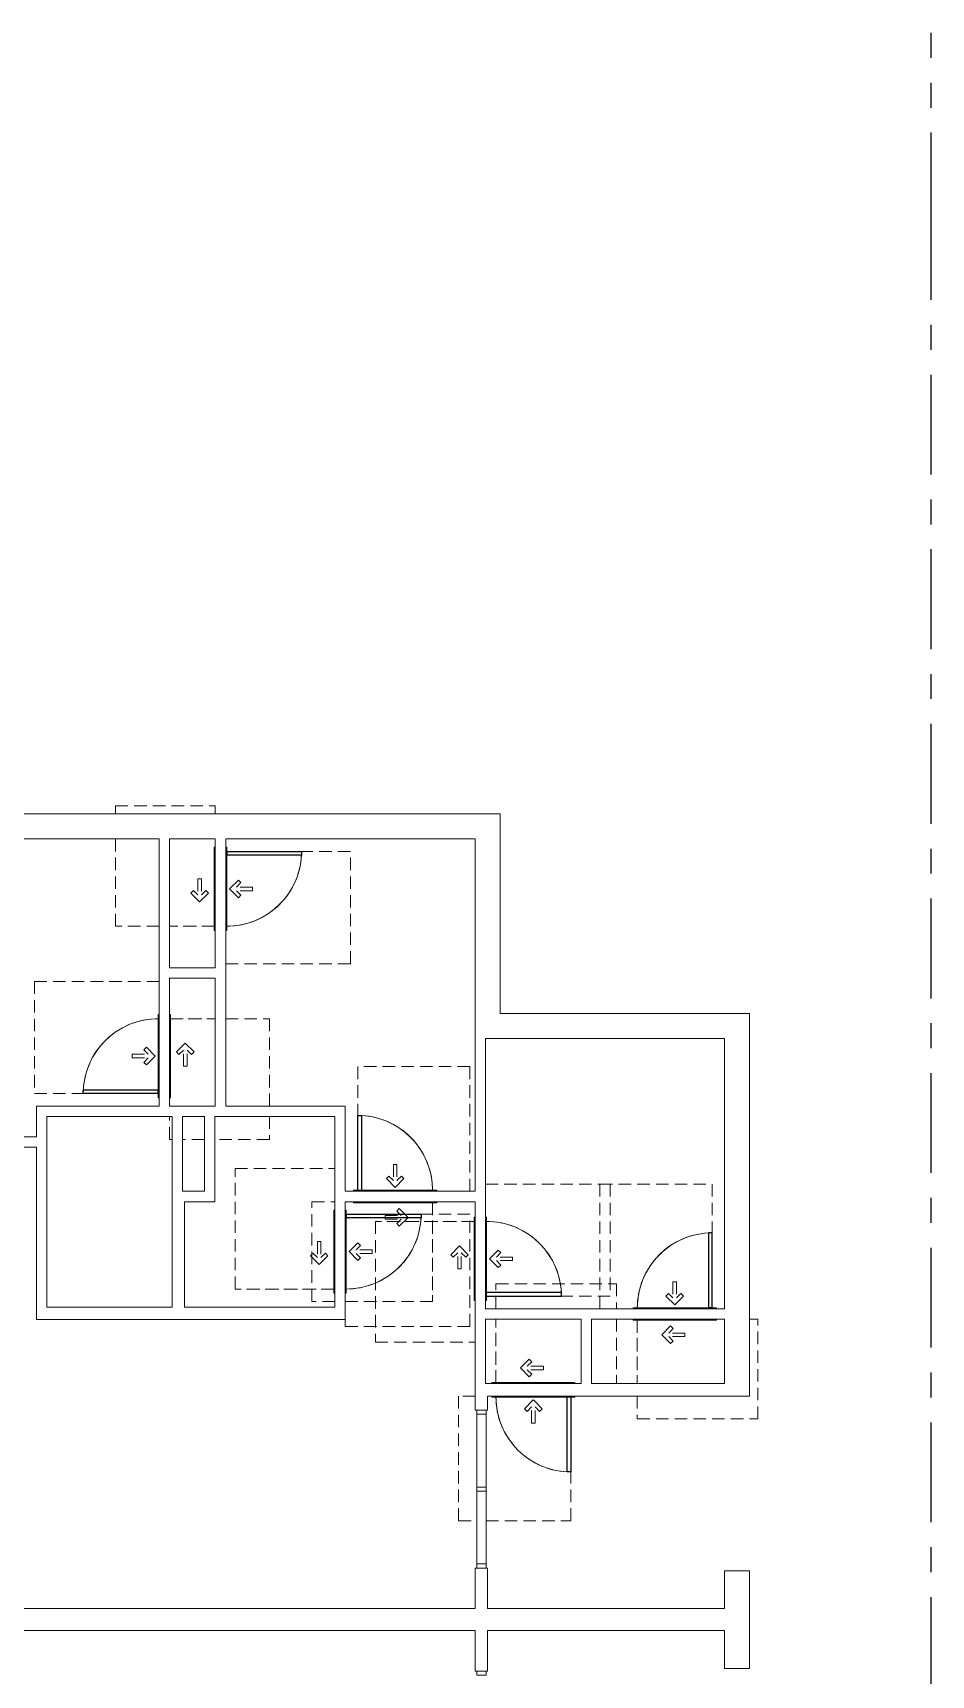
# Model space of a CAD drawing. Header units: inches. Extents: x -93 to 1419, y -1352 to 84.
# Drawn here: x 742 to 1174, y -706 to 84 of the extents above; entities that cross this region are included whole.
import ezdxf

# ---------------------------------------------------------------- set-up
doc = ezdxf.new("R2010")
doc.units = ezdxf.units.IN
doc.header["$MEASUREMENT"] = 0
doc.linetypes.add('ADA Clearance', pattern=[9, 6, -3])
doc.linetypes.add('Grid Line', pattern=[84, 48, -12, 12, -12])
for name, color, linetype, lineweight in [('A-DOOR', 31, 'Continuous', 15), ('A-DOOR-FRAM', 31, 'Continuous', 9), ('A-GLAZ-CWMG', 51, 'Continuous', 9), ('A-WALL', 113, 'Continuous', 15), ('I-WALL', 2, 'Continuous', 15), ('S-GRID', 1, 'Continuous', 9)]:
    doc.layers.add(name, color=color, linetype=linetype, lineweight=lineweight)

# ---------------------------------------------------------------- blocks, each defined once
blk = doc.blocks.new('Door-Single_CE_ - HM Door-2_ HM Frame-5153375-ROOF')
at = {"layer": 'A-DOOR', "linetype": 'ADA Clearance', "lineweight": 9}
for p, q in [((-36, 62.5), (18, 62.5)), ((-36, 2.5), (-36, 62.5)), ((18, 62.5), (18, 3)), ((-3.02, 9.85), (-4.26, 8.62)), ((-4.26, 8.62), (-0.02, 4.37)), ((-3.02, 9.85), (-0.89, 7.72)), ((-0.89, 15.47), (-0.89, 7.72)), ((0.86, 15.47), (-0.89, 15.47)), ((4.22, 8.62), (-0.02, 4.37)), ((0.86, 15.47), (0.86, 7.72)), ((2.99, 9.85), (0.86, 7.72)), ((2.99, 9.85), (4.22, 8.62)), ((-18, -3), (-18, -33.5)), ((-2.02, -5.79), (-6.26, -10.04)), ((-0.78, -7.03), (-2.91, -9.16)), ((-0.78, -7.03), (-2.02, -5.79)), ((40, -2.5), (36, -2.5)), ((40, -50.5), (40, -2.5)), ((-2.02, -14.28), (-6.26, -10.04)), ((4.84, -9.16), (-2.91, -9.16)), ((4.84, -10.91), (-2.91, -10.91)), ((-0.78, -13.04), (-2.91, -10.91)), ((-0.78, -13.04), (-2.02, -14.28)), ((4.84, -10.91), (4.84, -9.16)), ((-18, -39.5), (-18, -50.5)), ((-18, -50.5), (40, -50.5))]:
    blk.add_line(p, q, dxfattribs=at)
at = {"layer": 'A-DOOR'}
for p, q in [((18, 39), (16.25, 39)), ((16.25, 39), (16.25, 3)), ((18, 3), (18, 39))]:
    blk.add_line(p, q, dxfattribs=at)
at = {"layer": 'A-DOOR', "lineweight": 25}
for p, q in [((18, 39), (16.25, 39)), ((16.25, 39), (16.25, 3)), ((18, 3), (18, 39))]:
    blk.add_line(p, q, dxfattribs=at)
at = {"layer": 'A-DOOR', "lineweight": 9}
blk.add_arc((18, 3), 36, 90, 179.99883, dxfattribs=at)
blk.add_arc((18, 3), 36, 90, 179.99883, dxfattribs=at)
blk.add_arc((18, 3), 36, 90, 179.99883, dxfattribs=at)
blk.add_arc((18, 3), 36, 90, 179.99883, dxfattribs=at)
blk = doc.blocks.new('Door-Single_CE_ - HM Door-2_ HM Frame-5153379-ROOF')
at = {"layer": 'A-DOOR', "linetype": 'ADA Clearance', "lineweight": 9}
for p, q in [((-18, 51), (40, 51)), ((-18, 39), (-18, 51)), ((40, 51), (40, 39)), ((-18, 3.5), (-18, 34)), ((40, 34), (40, 3)), ((-2.02, 14.78), (-6.26, 10.54)), ((-2.02, 6.29), (-6.26, 10.54)), ((-0.78, 13.54), (-2.91, 11.41)), ((4.84, 11.41), (-2.91, 11.41)), ((4.84, 9.66), (-2.91, 9.66)), ((-0.78, 7.53), (-2.91, 9.66)), ((-0.78, 13.54), (-2.02, 14.78)), ((4.84, 11.41), (4.84, 9.66)), ((-0.78, 7.53), (-2.02, 6.29)), ((-28, -3), (-36, -3)), ((-36, -3), (-36, -63)), ((-4.26, -9.12), (-0.02, -4.87)), ((4.22, -9.12), (-0.02, -4.87)), ((18, -63), (18, -3.5)), ((-3.02, -10.35), (-4.26, -9.12)), ((-3.02, -10.35), (-0.89, -8.22)), ((-0.89, -15.97), (-0.89, -8.22)), ((0.86, -15.97), (0.86, -8.22)), ((2.99, -10.35), (0.86, -8.22)), ((2.99, -10.35), (4.22, -9.12)), ((0.86, -15.97), (-0.89, -15.97)), ((-36, -63), (-27.25, -63)), ((-22.75, -63), (18, -63))]:
    blk.add_line(p, q, dxfattribs=at)
at = {"layer": 'A-DOOR'}
for p, q in [((16.25, -39.5), (16.25, -3.5)), ((18, -3.5), (18, -39.5)), ((18, -39.5), (16.25, -39.5))]:
    blk.add_line(p, q, dxfattribs=at)
at = {"layer": 'A-DOOR', "lineweight": 25}
for p, q in [((16.25, -39.5), (16.25, -3.5)), ((18, -3.5), (18, -39.5)), ((18, -39.5), (16.25, -39.5))]:
    blk.add_line(p, q, dxfattribs=at)
at = {"layer": 'A-DOOR', "lineweight": 9}
blk.add_arc((18, -3.5), 36, 180.00117, 270, dxfattribs=at)
blk.add_arc((18, -3.5), 36, 180.00117, 270, dxfattribs=at)
blk.add_arc((18, -3.5), 36, 180.00117, 270, dxfattribs=at)
blk.add_arc((18, -3.5), 36, 180.00117, 270, dxfattribs=at)
blk = doc.blocks.new('Door-Single_CE_ - HM Door-2_ HM Frame-V1-ROOF')
at = {"layer": 'A-DOOR', "linetype": 'ADA Clearance', "lineweight": 9}
for p, q in [((-36, 62.5), (18, 62.5)), ((-36, 2.5), (-36, 62.5)), ((18, 62.5), (18, 3)), ((-3.02, 9.85), (-4.26, 8.62)), ((-4.26, 8.62), (-0.02, 4.37)), ((-3.02, 9.85), (-0.89, 7.72)), ((-0.89, 15.47), (-0.89, 7.72)), ((0.86, 15.47), (-0.89, 15.47)), ((4.22, 8.62), (-0.02, 4.37)), ((0.86, 15.47), (0.86, 7.72)), ((2.99, 9.85), (0.86, 7.72)), ((2.99, 9.85), (4.22, 8.62)), ((-18, -3), (-18, -50.5)), ((-2.02, -5.79), (-6.26, -10.04)), ((-0.78, -7.03), (-2.91, -9.16)), ((-0.78, -7.03), (-2.02, -5.79)), ((40, -50.5), (40, -2.5)), ((-2.02, -14.28), (-6.26, -10.04)), ((4.84, -9.16), (-2.91, -9.16)), ((4.84, -10.91), (-2.91, -10.91)), ((-0.78, -13.04), (-2.91, -10.91)), ((-0.78, -13.04), (-2.02, -14.28)), ((4.84, -10.91), (4.84, -9.16)), ((-18, -50.5), (40, -50.5))]:
    blk.add_line(p, q, dxfattribs=at)
at = {"layer": 'A-DOOR'}
for p, q in [((18, 39), (16.25, 39)), ((16.25, 39), (16.25, 3)), ((18, 3), (18, 39))]:
    blk.add_line(p, q, dxfattribs=at)
at = {"layer": 'A-DOOR', "lineweight": 25}
for p, q in [((18, 39), (16.25, 39)), ((16.25, 39), (16.25, 3)), ((18, 3), (18, 39))]:
    blk.add_line(p, q, dxfattribs=at)
at = {"layer": 'A-DOOR', "lineweight": 9}
blk.add_arc((18, 3), 36, 90, 179.99883, dxfattribs=at)
blk.add_arc((18, 3), 36, 90, 179.99883, dxfattribs=at)
blk.add_arc((18, 3), 36, 90, 179.99883, dxfattribs=at)
blk.add_arc((18, 3), 36, 90, 179.99883, dxfattribs=at)
blk = doc.blocks.new('Door-Single_CE_ - HM Door-2_ HM Frame-5153374-ROOF')
at = {"layer": 'A-DOOR', "linetype": 'ADA Clearance', "lineweight": 9}
for p, q in [((-18, 50.5), (24, 50.5)), ((-18, 3), (-18, 50.5)), ((29, 50.5), (40, 50.5)), ((40, 50.5), (40, 2.5)), ((-2.02, 14.28), (-6.26, 10.04)), ((-2.02, 5.79), (-6.26, 10.04)), ((-0.78, 13.04), (-2.91, 10.91)), ((4.84, 10.91), (-2.91, 10.91)), ((4.84, 9.16), (-2.91, 9.16)), ((-0.78, 7.03), (-2.91, 9.16)), ((-0.78, 13.04), (-2.02, 14.28)), ((4.84, 10.91), (4.84, 9.16)), ((-0.78, 7.03), (-2.02, 5.79)), ((40, 2.5), (29, 2.5)), ((-36, -2.5), (-36, -62.5)), ((-4.26, -8.62), (-0.02, -4.37)), ((-3.02, -9.85), (-0.89, -7.72)), ((-0.89, -15.47), (-0.89, -7.72)), ((4.22, -8.62), (-0.02, -4.37)), ((0.86, -15.47), (0.86, -7.72)), ((2.99, -9.85), (0.86, -7.72)), ((18, -62.5), (18, -3)), ((-3.02, -9.85), (-4.26, -8.62)), ((0.86, -15.47), (-0.89, -15.47)), ((2.99, -9.85), (4.22, -8.62)), ((-36, -62.5), (18, -62.5))]:
    blk.add_line(p, q, dxfattribs=at)
at = {"layer": 'A-DOOR'}
for p, q in [((16.25, -39), (16.25, -3)), ((18, -3), (18, -39)), ((18, -39), (16.25, -39))]:
    blk.add_line(p, q, dxfattribs=at)
at = {"layer": 'A-DOOR', "lineweight": 25}
for p, q in [((16.25, -39), (16.25, -3)), ((18, -3), (18, -39)), ((18, -39), (16.25, -39))]:
    blk.add_line(p, q, dxfattribs=at)
at = {"layer": 'A-DOOR', "lineweight": 9}
blk.add_arc((18, -3), 36, 180.00117, 270, dxfattribs=at)
blk.add_arc((18, -3), 36, 180.00117, 270, dxfattribs=at)
blk.add_arc((18, -3), 36, 180.00117, 270, dxfattribs=at)
blk.add_arc((18, -3), 36, 180.00117, 270, dxfattribs=at)
blk = doc.blocks.new('Door-Single_CE_ - HM Door-2_ HM Frame-V2-ROOF')
at = {"layer": 'A-DOOR', "linetype": 'ADA Clearance', "lineweight": 9}
for p, q in [((-18, 50.5), (40, 50.5)), ((-18, 3), (-18, 50.5)), ((40, 50.5), (40, 2.5)), ((-2.02, 14.28), (-6.26, 10.04)), ((-2.02, 5.79), (-6.26, 10.04)), ((-0.78, 13.04), (-2.91, 10.91)), ((4.84, 10.91), (-2.91, 10.91)), ((4.84, 9.16), (-2.91, 9.16)), ((-0.78, 7.03), (-2.91, 9.16)), ((-0.78, 13.04), (-2.02, 14.28)), ((4.84, 10.91), (4.84, 9.16)), ((-0.78, 7.03), (-2.02, 5.79)), ((-32.73, -2.5), (-36, -2.5)), ((-36, -2.5), (-36, -62.5)), ((-4.26, -8.62), (-0.02, -4.37)), ((-3.02, -9.85), (-0.89, -7.72)), ((-0.89, -15.47), (-0.89, -7.72)), ((4.22, -8.62), (-0.02, -4.37)), ((0.86, -15.47), (0.86, -7.72)), ((2.99, -9.85), (0.86, -7.72)), ((18, -62.5), (18, -3)), ((-3.02, -9.85), (-4.26, -8.62)), ((0.86, -15.47), (-0.89, -15.47)), ((2.99, -9.85), (4.22, -8.62)), ((-36, -62.5), (18, -62.5))]:
    blk.add_line(p, q, dxfattribs=at)
at = {"layer": 'A-DOOR'}
for p, q in [((16.25, -39), (16.25, -3)), ((18, -3), (18, -39)), ((18, -39), (16.25, -39))]:
    blk.add_line(p, q, dxfattribs=at)
at = {"layer": 'A-DOOR', "lineweight": 25}
for p, q in [((16.25, -39), (16.25, -3)), ((18, -3), (18, -39)), ((18, -39), (16.25, -39))]:
    blk.add_line(p, q, dxfattribs=at)
at = {"layer": 'A-DOOR', "lineweight": 9}
blk.add_arc((18, -3), 36, 180.00117, 270, dxfattribs=at)
blk.add_arc((18, -3), 36, 180.00117, 270, dxfattribs=at)
blk.add_arc((18, -3), 36, 180.00117, 270, dxfattribs=at)
blk.add_arc((18, -3), 36, 180.00117, 270, dxfattribs=at)
blk = doc.blocks.new('Door-Single_CE_ - HM Door-2_ HM Frame-V3-ROOF')
at = {"layer": 'A-DOOR', "linetype": 'ADA Clearance', "lineweight": 9}
for p, q in [((-18, 50.5), (24, 50.5)), ((-18, 29.5), (-18, 50.5)), ((36, 50.5), (40, 50.5)), ((40, 50.5), (40, 2.5)), ((-18, 3), (-18, 24.5)), ((-2.02, 14.28), (-6.26, 10.04)), ((-2.02, 5.79), (-6.26, 10.04)), ((-0.78, 13.04), (-2.91, 10.91)), ((4.84, 10.91), (-2.91, 10.91)), ((4.84, 9.16), (-2.91, 9.16)), ((-0.78, 7.03), (-2.91, 9.16)), ((-0.78, 13.04), (-2.02, 14.28)), ((4.84, 10.91), (4.84, 9.16)), ((-0.78, 7.03), (-2.02, 5.79)), ((40, 2.5), (36, 2.5)), ((-36, -2.5), (-36, -62.5)), ((-4.26, -8.62), (-0.02, -4.37)), ((-3.02, -9.85), (-0.89, -7.72)), ((-0.89, -15.47), (-0.89, -7.72)), ((4.22, -8.62), (-0.02, -4.37)), ((0.86, -15.47), (0.86, -7.72)), ((2.99, -9.85), (0.86, -7.72)), ((18, -62.5), (18, -3)), ((-3.02, -9.85), (-4.26, -8.62)), ((0.86, -15.47), (-0.89, -15.47)), ((2.99, -9.85), (4.22, -8.62)), ((-36, -62.5), (18, -62.5))]:
    blk.add_line(p, q, dxfattribs=at)
at = {"layer": 'A-DOOR'}
for p, q in [((16.25, -39), (16.25, -3)), ((18, -3), (18, -39)), ((18, -39), (16.25, -39))]:
    blk.add_line(p, q, dxfattribs=at)
at = {"layer": 'A-DOOR', "lineweight": 25}
for p, q in [((16.25, -39), (16.25, -3)), ((18, -3), (18, -39)), ((18, -39), (16.25, -39))]:
    blk.add_line(p, q, dxfattribs=at)
at = {"layer": 'A-DOOR', "lineweight": 9}
blk.add_arc((18, -3), 36, 180.00117, 270, dxfattribs=at)
blk.add_arc((18, -3), 36, 180.00117, 270, dxfattribs=at)
blk.add_arc((18, -3), 36, 180.00117, 270, dxfattribs=at)
blk.add_arc((18, -3), 36, 180.00117, 270, dxfattribs=at)
blk = doc.blocks.new('Door-Single_CE_ - HM Door-2_ HM Frame-V4-ROOF')
at = {"layer": 'A-DOOR', "linetype": 'ADA Clearance', "lineweight": 9}
for p, q in [((-18, 50.5), (24, 50.5)), ((-18, 29.5), (-18, 50.5)), ((29, 50.5), (40, 50.5)), ((40, 50.5), (40, 24.25)), ((-18, 3), (-18, 24.5)), ((40, 19.25), (40, 8.75)), ((-2.02, 14.28), (-6.26, 10.04)), ((-2.02, 5.79), (-6.26, 10.04)), ((-0.78, 13.04), (-2.91, 10.91)), ((4.84, 10.91), (-2.91, 10.91)), ((4.84, 9.16), (-2.91, 9.16)), ((-0.78, 7.03), (-2.91, 9.16)), ((-0.78, 13.04), (-2.02, 14.28)), ((4.84, 10.91), (4.84, 9.16)), ((-0.78, 7.03), (-2.02, 5.79)), ((40, 2.5), (29, 2.5)), ((40, 3.75), (40, 2.5)), ((-36, -2.5), (-36, -62.5)), ((-4.26, -8.62), (-0.02, -4.37)), ((-3.02, -9.85), (-0.89, -7.72)), ((-0.89, -15.47), (-0.89, -7.72)), ((4.22, -8.62), (-0.02, -4.37)), ((0.86, -15.47), (0.86, -7.72)), ((2.99, -9.85), (0.86, -7.72)), ((18, -62.5), (18, -3)), ((-3.02, -9.85), (-4.26, -8.62)), ((0.86, -15.47), (-0.89, -15.47)), ((2.99, -9.85), (4.22, -8.62)), ((-36, -62.5), (18, -62.5))]:
    blk.add_line(p, q, dxfattribs=at)
at = {"layer": 'A-DOOR'}
for p, q in [((16.25, -39), (16.25, -3)), ((18, -3), (18, -39)), ((18, -39), (16.25, -39))]:
    blk.add_line(p, q, dxfattribs=at)
at = {"layer": 'A-DOOR', "lineweight": 25}
for p, q in [((16.25, -39), (16.25, -3)), ((18, -3), (18, -39)), ((18, -39), (16.25, -39))]:
    blk.add_line(p, q, dxfattribs=at)
at = {"layer": 'A-DOOR', "lineweight": 9}
blk.add_arc((18, -3), 36, 180.00117, 270, dxfattribs=at)
blk.add_arc((18, -3), 36, 180.00117, 270, dxfattribs=at)
blk.add_arc((18, -3), 36, 180.00117, 270, dxfattribs=at)
blk.add_arc((18, -3), 36, 180.00117, 270, dxfattribs=at)
blk = doc.blocks.new('Door-Single_CE_ - HM Door-2_ HM Frame-V38-ROOF')
at = {"layer": 'A-DOOR', "linetype": 'ADA Clearance', "lineweight": 9}
for p, q in [((-36, 62.5), (18, 62.5)), ((-36, 2.5), (-36, 62.5)), ((18, 62.5), (18, 2.5)), ((-3.02, 9.85), (-4.26, 8.62)), ((-4.26, 8.62), (-0.02, 4.37)), ((-3.02, 9.85), (-0.89, 7.72)), ((-0.89, 15.47), (-0.89, 7.72)), ((0.86, 15.47), (-0.89, 15.47)), ((4.22, 8.62), (-0.02, 4.37)), ((0.86, 15.47), (0.86, 7.72)), ((2.99, 9.85), (0.86, 7.72)), ((2.99, 9.85), (4.22, 8.62)), ((-18, -2.5), (-18, -33.5)), ((-2.02, -5.79), (-6.26, -10.04)), ((-0.78, -7.03), (-2.91, -9.16)), ((-0.78, -7.03), (-2.02, -5.79)), ((40, -2.5), (36, -2.5)), ((40, -50.5), (40, -2.5)), ((-2.02, -14.28), (-6.26, -10.04)), ((4.84, -9.16), (-2.91, -9.16)), ((4.84, -10.91), (-2.91, -10.91)), ((-0.78, -13.04), (-2.91, -10.91)), ((-0.78, -13.04), (-2.02, -14.28)), ((4.84, -10.91), (4.84, -9.16)), ((-18, -39.5), (-18, -50.5)), ((-18, -50.5), (40, -50.5))]:
    blk.add_line(p, q, dxfattribs=at)
at = {"layer": 'A-DOOR'}
for p, q in [((18, 39), (16.25, 39)), ((16.25, 39), (16.25, 3)), ((18, 3), (18, 39)), ((16.25, 3), (18, 3))]:
    blk.add_line(p, q, dxfattribs=at)
at = {"layer": 'A-DOOR', "lineweight": 25}
for p, q in [((18, 39), (16.25, 39)), ((16.25, 39), (16.25, 3)), ((18, 3), (18, 39)), ((18, 3), (16.25, 3))]:
    blk.add_line(p, q, dxfattribs=at)
at = {"layer": 'A-DOOR', "lineweight": 9}
for end in [179.99883, 180.5, 180.5, 180.5]:
    blk.add_arc((18, 3), 36, 90, end, dxfattribs=at)
at = {"layer": 'A-DOOR-FRAM'}
for p, q in [((-20, 3), (20, 3)), ((-20, 2.5), (-20, 3)), ((20, 3), (20, 2.5)), ((-20, -3), (-20, -2.5)), ((20, -3), (-20, -3)), ((20, -2.5), (20, -3))]:
    blk.add_line(p, q, dxfattribs=at)
blk = doc.blocks.new('Door-Single_CE_ - HM Door-2_ HM Frame-V39-ROOF')
at = {"layer": 'A-DOOR', "linetype": 'ADA Clearance', "lineweight": 9}
for p, q in [((-18, 51), (40, 51)), ((-18, 39), (-18, 51)), ((40, 51), (40, 39)), ((-18, 3), (-18, 34)), ((40, 34), (40, 3)), ((-2.02, 14.78), (-6.26, 10.54)), ((-2.02, 6.29), (-6.26, 10.54)), ((-0.78, 13.54), (-2.91, 11.41)), ((4.84, 11.41), (-2.91, 11.41)), ((4.84, 9.66), (-2.91, 9.66)), ((-0.78, 7.53), (-2.91, 9.66)), ((-0.78, 13.54), (-2.02, 14.78)), ((4.84, 11.41), (4.84, 9.66)), ((-0.78, 7.53), (-2.02, 6.29)), ((-28, -3), (-36, -3)), ((-36, -3), (-36, -63)), ((-4.26, -9.12), (-0.02, -4.87)), ((4.22, -9.12), (-0.02, -4.87)), ((18, -63), (18, -3)), ((-3.02, -10.35), (-4.26, -9.12)), ((-3.02, -10.35), (-0.89, -8.22)), ((-0.89, -15.97), (-0.89, -8.22)), ((0.86, -15.97), (0.86, -8.22)), ((2.99, -10.35), (0.86, -8.22)), ((2.99, -10.35), (4.22, -9.12)), ((0.86, -15.97), (-0.89, -15.97)), ((-36, -63), (-27.25, -63)), ((-22.75, -63), (18, -63))]:
    blk.add_line(p, q, dxfattribs=at)
at = {"layer": 'A-DOOR'}
for p, q in [((16.25, -39.5), (16.25, -3.5)), ((16.25, -3.5), (18, -3.5)), ((18, -3.5), (18, -39.5)), ((18, -39.5), (16.25, -39.5))]:
    blk.add_line(p, q, dxfattribs=at)
at = {"layer": 'A-DOOR', "lineweight": 25}
for p, q in [((16.25, -39.5), (16.25, -3.5)), ((18, -3.5), (16.25, -3.5)), ((18, -3.5), (18, -39.5)), ((18, -39.5), (16.25, -39.5))]:
    blk.add_line(p, q, dxfattribs=at)
at = {"layer": 'A-DOOR', "lineweight": 9}
for start in [179.5, 179.5, 179.5, 180.00117]:
    blk.add_arc((18, -3.5), 36, start, 270, dxfattribs=at)
at = {"layer": 'A-DOOR-FRAM'}
for p, q in [((-20, 3.5), (20, 3.5)), ((-20, 3), (-20, 3.5)), ((20, 3.5), (20, 3)), ((-20, -3.5), (-20, -3)), ((20, -3.5), (-20, -3.5)), ((20, -3), (20, -3.5))]:
    blk.add_line(p, q, dxfattribs=at)
blk = doc.blocks.new('Door-Single_CE_ - HM Door-2_ HM Frame-V40-ROOF')
at = {"layer": 'A-DOOR', "linetype": 'ADA Clearance', "lineweight": 9}
for p, q in [((-36, 62.5), (18, 62.5)), ((-36, 2.5), (-36, 62.5)), ((18, 62.5), (18, 2.5)), ((-3.02, 9.85), (-4.26, 8.62)), ((-4.26, 8.62), (-0.02, 4.37)), ((-3.02, 9.85), (-0.89, 7.72)), ((-0.89, 15.47), (-0.89, 7.72)), ((0.86, 15.47), (-0.89, 15.47)), ((4.22, 8.62), (-0.02, 4.37)), ((0.86, 15.47), (0.86, 7.72)), ((2.99, 9.85), (0.86, 7.72)), ((2.99, 9.85), (4.22, 8.62)), ((-18, -2.5), (-18, -50.5)), ((-2.02, -5.79), (-6.26, -10.04)), ((-0.78, -7.03), (-2.91, -9.16)), ((-0.78, -7.03), (-2.02, -5.79)), ((40, -50.5), (40, -2.5)), ((-2.02, -14.28), (-6.26, -10.04)), ((4.84, -9.16), (-2.91, -9.16)), ((4.84, -10.91), (-2.91, -10.91)), ((-0.78, -13.04), (-2.91, -10.91)), ((-0.78, -13.04), (-2.02, -14.28)), ((4.84, -10.91), (4.84, -9.16)), ((-18, -50.5), (40, -50.5))]:
    blk.add_line(p, q, dxfattribs=at)
at = {"layer": 'A-DOOR'}
for p, q in [((18, 39), (16.25, 39)), ((16.25, 39), (16.25, 3)), ((18, 3), (18, 39)), ((16.25, 3), (18, 3))]:
    blk.add_line(p, q, dxfattribs=at)
at = {"layer": 'A-DOOR', "lineweight": 25}
for p, q in [((18, 39), (16.25, 39)), ((16.25, 39), (16.25, 3)), ((18, 3), (18, 39)), ((18, 3), (16.25, 3))]:
    blk.add_line(p, q, dxfattribs=at)
at = {"layer": 'A-DOOR', "lineweight": 9}
for end in [179.99883, 180.5, 180.5, 180.5]:
    blk.add_arc((18, 3), 36, 90, end, dxfattribs=at)
at = {"layer": 'A-DOOR-FRAM'}
for p, q in [((-20, 3), (20, 3)), ((-20, 2.5), (-20, 3)), ((20, 3), (20, 2.5)), ((-20, -3), (-20, -2.5)), ((20, -3), (-20, -3)), ((20, -2.5), (20, -3))]:
    blk.add_line(p, q, dxfattribs=at)
blk = doc.blocks.new('Door-Single_CE_ - HM Door-2_ HM Frame-V41-ROOF')
at = {"layer": 'A-DOOR', "linetype": 'ADA Clearance', "lineweight": 9}
for p, q in [((-18, 50.5), (24, 50.5)), ((-18, 2.5), (-18, 50.5)), ((29, 50.5), (40, 50.5)), ((40, 50.5), (40, 2.5)), ((-2.02, 14.28), (-6.26, 10.04)), ((-2.02, 5.79), (-6.26, 10.04)), ((-0.78, 13.04), (-2.91, 10.91)), ((4.84, 10.91), (-2.91, 10.91)), ((4.84, 9.16), (-2.91, 9.16)), ((-0.78, 7.03), (-2.91, 9.16)), ((-0.78, 13.04), (-2.02, 14.28)), ((4.84, 10.91), (4.84, 9.16)), ((-0.78, 7.03), (-2.02, 5.79)), ((40, 2.5), (29, 2.5)), ((-36, -2.5), (-36, -62.5)), ((-4.26, -8.62), (-0.02, -4.37)), ((-3.02, -9.85), (-0.89, -7.72)), ((-0.89, -15.47), (-0.89, -7.72)), ((4.22, -8.62), (-0.02, -4.37)), ((0.86, -15.47), (0.86, -7.72)), ((2.99, -9.85), (0.86, -7.72)), ((18, -62.5), (18, -2.5)), ((-3.02, -9.85), (-4.26, -8.62)), ((0.86, -15.47), (-0.89, -15.47)), ((2.99, -9.85), (4.22, -8.62)), ((-36, -62.5), (18, -62.5))]:
    blk.add_line(p, q, dxfattribs=at)
at = {"layer": 'A-DOOR'}
for p, q in [((16.25, -39), (16.25, -3)), ((16.25, -3), (18, -3)), ((18, -3), (18, -39)), ((18, -39), (16.25, -39))]:
    blk.add_line(p, q, dxfattribs=at)
at = {"layer": 'A-DOOR', "lineweight": 25}
for p, q in [((16.25, -39), (16.25, -3)), ((18, -3), (16.25, -3)), ((18, -3), (18, -39)), ((18, -39), (16.25, -39))]:
    blk.add_line(p, q, dxfattribs=at)
at = {"layer": 'A-DOOR', "lineweight": 9}
for start in [179.5, 179.5, 179.5, 180.00117]:
    blk.add_arc((18, -3), 36, start, 270, dxfattribs=at)
at = {"layer": 'A-DOOR-FRAM'}
for p, q in [((-20, 3), (20, 3)), ((-20, 2.5), (-20, 3)), ((20, 3), (20, 2.5)), ((-20, -3), (-20, -2.5)), ((20, -3), (-20, -3)), ((20, -2.5), (20, -3))]:
    blk.add_line(p, q, dxfattribs=at)
blk = doc.blocks.new('Door-Single_CE_ - HM Door-2_ HM Frame-V42-ROOF')
at = {"layer": 'A-DOOR', "linetype": 'ADA Clearance', "lineweight": 9}
for p, q in [((-18, 50.5), (40, 50.5)), ((-18, 2.5), (-18, 50.5)), ((40, 50.5), (40, 2.5)), ((-2.02, 14.28), (-6.26, 10.04)), ((-2.02, 5.79), (-6.26, 10.04)), ((-0.78, 13.04), (-2.91, 10.91)), ((4.84, 10.91), (-2.91, 10.91)), ((4.84, 9.16), (-2.91, 9.16)), ((-0.78, 7.03), (-2.91, 9.16)), ((-0.78, 13.04), (-2.02, 14.28)), ((4.84, 10.91), (4.84, 9.16)), ((-0.78, 7.03), (-2.02, 5.79)), ((-32.73, -2.5), (-36, -2.5)), ((-36, -2.5), (-36, -62.5)), ((-4.26, -8.62), (-0.02, -4.37)), ((-3.02, -9.85), (-0.89, -7.72)), ((-0.89, -15.47), (-0.89, -7.72)), ((4.22, -8.62), (-0.02, -4.37)), ((0.86, -15.47), (0.86, -7.72)), ((2.99, -9.85), (0.86, -7.72)), ((18, -62.5), (18, -2.5)), ((-3.02, -9.85), (-4.26, -8.62)), ((0.86, -15.47), (-0.89, -15.47)), ((2.99, -9.85), (4.22, -8.62)), ((-36, -62.5), (18, -62.5))]:
    blk.add_line(p, q, dxfattribs=at)
at = {"layer": 'A-DOOR'}
for p, q in [((16.25, -39), (16.25, -3)), ((16.25, -3), (18, -3)), ((18, -3), (18, -39)), ((18, -39), (16.25, -39))]:
    blk.add_line(p, q, dxfattribs=at)
at = {"layer": 'A-DOOR', "lineweight": 25}
for p, q in [((16.25, -39), (16.25, -3)), ((18, -3), (16.25, -3)), ((18, -3), (18, -39)), ((18, -39), (16.25, -39))]:
    blk.add_line(p, q, dxfattribs=at)
at = {"layer": 'A-DOOR', "lineweight": 9}
for start in [179.5, 179.5, 179.5, 180.00117]:
    blk.add_arc((18, -3), 36, start, 270, dxfattribs=at)
at = {"layer": 'A-DOOR-FRAM'}
for p, q in [((-20, 3), (20, 3)), ((-20, 2.5), (-20, 3)), ((20, 3), (20, 2.5)), ((-20, -3), (-20, -2.5)), ((20, -3), (-20, -3)), ((20, -2.5), (20, -3))]:
    blk.add_line(p, q, dxfattribs=at)
blk = doc.blocks.new('Door-Single_CE_ - HM Door-2_ HM Frame-V43-ROOF')
at = {"layer": 'A-DOOR', "linetype": 'ADA Clearance', "lineweight": 9}
for p, q in [((-18, 50.5), (24, 50.5)), ((-18, 29.5), (-18, 50.5)), ((36, 50.5), (40, 50.5)), ((40, 50.5), (40, 2.5)), ((-18, 2.5), (-18, 24.5)), ((-2.02, 14.28), (-6.26, 10.04)), ((-2.02, 5.79), (-6.26, 10.04)), ((-0.78, 13.04), (-2.91, 10.91)), ((4.84, 10.91), (-2.91, 10.91)), ((4.84, 9.16), (-2.91, 9.16)), ((-0.78, 7.03), (-2.91, 9.16)), ((-0.78, 13.04), (-2.02, 14.28)), ((4.84, 10.91), (4.84, 9.16)), ((-0.78, 7.03), (-2.02, 5.79)), ((40, 2.5), (36, 2.5)), ((-36, -2.5), (-36, -62.5)), ((-4.26, -8.62), (-0.02, -4.37)), ((-3.02, -9.85), (-0.89, -7.72)), ((-0.89, -15.47), (-0.89, -7.72)), ((4.22, -8.62), (-0.02, -4.37)), ((0.86, -15.47), (0.86, -7.72)), ((2.99, -9.85), (0.86, -7.72)), ((18, -62.5), (18, -2.5)), ((-3.02, -9.85), (-4.26, -8.62)), ((0.86, -15.47), (-0.89, -15.47)), ((2.99, -9.85), (4.22, -8.62)), ((-36, -62.5), (18, -62.5))]:
    blk.add_line(p, q, dxfattribs=at)
at = {"layer": 'A-DOOR'}
for p, q in [((16.25, -39), (16.25, -3)), ((16.25, -3), (18, -3)), ((18, -3), (18, -39)), ((18, -39), (16.25, -39))]:
    blk.add_line(p, q, dxfattribs=at)
at = {"layer": 'A-DOOR', "lineweight": 25}
for p, q in [((16.25, -39), (16.25, -3)), ((18, -3), (16.25, -3)), ((18, -3), (18, -39)), ((18, -39), (16.25, -39))]:
    blk.add_line(p, q, dxfattribs=at)
at = {"layer": 'A-DOOR', "lineweight": 9}
for start in [179.5, 179.5, 179.5, 180.00117]:
    blk.add_arc((18, -3), 36, start, 270, dxfattribs=at)
at = {"layer": 'A-DOOR-FRAM'}
for p, q in [((-20, 3), (20, 3)), ((-20, 2.5), (-20, 3)), ((20, 3), (20, 2.5)), ((-20, -3), (-20, -2.5)), ((20, -3), (-20, -3)), ((20, -2.5), (20, -3))]:
    blk.add_line(p, q, dxfattribs=at)
blk = doc.blocks.new('Door-Single_CE_ - HM Door-2_ HM Frame-V44-ROOF')
at = {"layer": 'A-DOOR', "linetype": 'ADA Clearance', "lineweight": 9}
for p, q in [((-18, 50.5), (24, 50.5)), ((-18, 29.5), (-18, 50.5)), ((29, 50.5), (40, 50.5)), ((40, 50.5), (40, 24.25)), ((-18, 2.5), (-18, 24.5)), ((40, 19.25), (40, 8.75)), ((-2.02, 14.28), (-6.26, 10.04)), ((-2.02, 5.79), (-6.26, 10.04)), ((-0.78, 13.04), (-2.91, 10.91)), ((4.84, 10.91), (-2.91, 10.91)), ((4.84, 9.16), (-2.91, 9.16)), ((-0.78, 7.03), (-2.91, 9.16)), ((-0.78, 13.04), (-2.02, 14.28)), ((4.84, 10.91), (4.84, 9.16)), ((-0.78, 7.03), (-2.02, 5.79)), ((40, 2.5), (29, 2.5)), ((40, 3.75), (40, 2.5)), ((-36, -2.5), (-36, -62.5)), ((-4.26, -8.62), (-0.02, -4.37)), ((-3.02, -9.85), (-0.89, -7.72)), ((-0.89, -15.47), (-0.89, -7.72)), ((4.22, -8.62), (-0.02, -4.37)), ((0.86, -15.47), (0.86, -7.72)), ((2.99, -9.85), (0.86, -7.72)), ((18, -62.5), (18, -2.5)), ((-3.02, -9.85), (-4.26, -8.62)), ((0.86, -15.47), (-0.89, -15.47)), ((2.99, -9.85), (4.22, -8.62)), ((-36, -62.5), (18, -62.5))]:
    blk.add_line(p, q, dxfattribs=at)
at = {"layer": 'A-DOOR'}
for p, q in [((16.25, -39), (16.25, -3)), ((16.25, -3), (18, -3)), ((18, -3), (18, -39)), ((18, -39), (16.25, -39))]:
    blk.add_line(p, q, dxfattribs=at)
at = {"layer": 'A-DOOR', "lineweight": 25}
for p, q in [((16.25, -39), (16.25, -3)), ((18, -3), (16.25, -3)), ((18, -3), (18, -39)), ((18, -39), (16.25, -39))]:
    blk.add_line(p, q, dxfattribs=at)
at = {"layer": 'A-DOOR', "lineweight": 9}
for start in [179.5, 179.5, 179.5, 180.00117]:
    blk.add_arc((18, -3), 36, start, 270, dxfattribs=at)
at = {"layer": 'A-DOOR-FRAM'}
for p, q in [((-20, 3), (20, 3)), ((-20, 2.5), (-20, 3)), ((20, 3), (20, 2.5)), ((-20, -3), (-20, -2.5)), ((20, -3), (-20, -3)), ((20, -2.5), (20, -3))]:
    blk.add_line(p, q, dxfattribs=at)
blk = doc.blocks.new('Rectangular Mullion - 4 1_2_ x 2_ Rectangular_CE_-5153389-ROOF')
at = {"layer": 'A-GLAZ-CWMG'}
for p, q in [((955.3, -580.1), (959.8, -580.1)), ((955.3, -615.1), (955.3, -580.1)), ((959.8, -580.1), (959.8, -615.1)), ((959.8, -615.1), (955.3, -615.1))]:
    blk.add_line(p, q, dxfattribs=at)
blk = doc.blocks.new('Rectangular Mullion - 4 1_2_ x 2_ Rectangular_CE_-5156094-ROOF')
at = {"layer": 'A-GLAZ-CWMG'}
for p, q in [((-2, -2.25), (-2, 2.25)), ((-2, 2.25), (0, 2.25)), ((0, 2.25), (0, -2.25)), ((0, -2.25), (-2, -2.25))]:
    blk.add_line(p, q, dxfattribs=at)
blk = doc.blocks.new('Rectangular Mullion - 4 1_2_ x 2_ Rectangular_CE_-5156095-ROOF')
at = {"layer": 'A-GLAZ-CWMG'}
for p, q in [((0, 2.25), (-2, 2.25)), ((-2, 2.25), (-2, -2.25)), ((0, -2.25), (0, 2.25)), ((-2, -2.25), (0, -2.25))]:
    blk.add_line(p, q, dxfattribs=at)
blk = doc.blocks.new('Rectangular Mullion - 4 1_2_ x 2_ Rectangular_CE_-5156092-ROOF')
at = {"layer": 'A-GLAZ-CWMG'}
for p, q in [((-1, -2.25), (-1, 2.25)), ((-1, 2.25), (1, 2.25)), ((1, 2.25), (1, -2.25)), ((1, -2.25), (-1, -2.25))]:
    blk.add_line(p, q, dxfattribs=at)
blk = doc.blocks.new('Rectangular Mullion - 4 1_2_ x 2_ Rectangular_CE_-5156099-ROOF')
at = {"layer": 'A-GLAZ-CWMG'}
for p, q in [((0, 2.25), (-2, 2.25)), ((-2, 2.25), (-2, -2.25)), ((0, -2.25), (0, 2.25)), ((-2, -2.25), (0, -2.25))]:
    blk.add_line(p, q, dxfattribs=at)

msp = doc.modelspace()

# ---------------------------------------------------------------- linework, layer by layer
at = {"layer": 'A-WALL'}
for p, q in [((669.05, -291.35), (966.55, -291.35)), ((966.55, -291.35), (966.55, -387.35)), ((802.55, -303.35), (681.05, -303.35)), ((829.55, -303.35), (807.55, -303.35)), ((954.55, -303.35), (834.55, -303.35)), ((954.55, -399.35), (954.55, -303.35)), ((966.55, -387.35), (1086.55, -387.35)), ((1086.55, -387.35), (1086.55, -571.35)), ((1074.55, -399.35), (959.55, -399.35)), ((1074.55, -529.35), (1074.55, -399.35)), ((808.8, -528.58), (808.8, -472.85)), ((814.8, -472.85), (813.8, -472.85)), ((814.8, -477.85), (814.8, -528.58)), ((748.55, -528.58), (808.8, -528.58)), ((814.8, -528.58), (887.05, -528.58)), ((892.05, -534.58), (892.05, -528.58)), ((892.05, -534.58), (748.55, -534.58)), ((1074.55, -565.35), (1074.55, -534.35)), ((954.55, -578.1), (954.55, -565.35)), ((959.55, -565.35), (1005.55, -565.35)), ((1010.55, -565.35), (1074.55, -565.35)), ((1086.55, -571.35), (960.55, -571.35)), ((960.55, -571.35), (960.55, -578.1)), ((954.55, -578.1), (960.55, -578.1)), ((954.55, -673.6), (954.55, -654.1)), ((960.55, -654.1), (954.55, -654.1)), ((960.55, -654.1), (960.55, -673.6)), ((1074.55, -673.6), (1074.55, -655.35)), ((1074.55, -655.35), (1086.55, -655.35)), ((1086.55, -655.35), (1086.55, -702.35)), ((551.55, -673.6), (954.55, -673.6)), ((960.55, -673.6), (1074.55, -673.6)), ((954.55, -684.1), (551.55, -684.1)), ((954.55, -703.6), (954.55, -684.1)), ((1074.55, -684.1), (960.55, -684.1)), ((960.55, -684.1), (960.55, -703.6)), ((1074.55, -702.35), (1074.55, -684.1)), ((1074.55, -702.35), (1086.55, -702.35)), ((954.55, -703.6), (960.55, -703.6))]:
    msp.add_line(p, q, dxfattribs=at)
at = {"layer": 'I-WALL'}
for p, q in [((802.55, -431.85), (802.55, -303.35)), ((807.55, -303.35), (807.55, -365.35)), ((829.55, -365.35), (829.55, -303.35)), ((834.55, -303.35), (834.55, -431.85)), ((807.55, -365.35), (829.55, -365.35)), ((807.55, -370.35), (807.55, -431.85)), ((829.55, -370.35), (807.55, -370.35)), ((829.55, -431.85), (829.55, -370.35)), ((954.55, -472.85), (954.55, -399.35)), ((959.55, -399.35), (959.55, -529.35)), ((743.55, -431.85), (802.55, -431.85)), ((743.55, -446.58), (743.55, -431.85)), ((807.55, -431.85), (829.55, -431.85)), ((834.55, -431.85), (892.05, -431.85)), ((892.05, -431.85), (892.05, -472.85)), ((808.8, -436.85), (748.55, -436.85)), ((748.55, -436.85), (748.55, -528.58)), ((808.8, -472.85), (808.8, -436.85)), ((824.3, -436.85), (813.8, -436.85)), ((813.8, -436.85), (813.8, -472.85)), ((824.3, -472.85), (824.3, -436.85)), ((887.05, -436.85), (829.3, -436.85)), ((829.3, -436.85), (829.3, -477.85)), ((887.05, -528.58), (887.05, -436.85)), ((681.05, -446.58), (743.55, -446.58)), ((743.55, -451.58), (681.05, -451.58)), ((743.55, -534.58), (743.55, -451.58)), ((814.8, -472.85), (824.3, -472.85)), ((892.05, -472.85), (954.55, -472.85)), ((829.3, -477.85), (814.8, -477.85)), ((892.05, -477.85), (892.05, -528.58)), ((954.55, -477.85), (892.05, -477.85)), ((954.55, -565.35), (954.55, -477.85)), ((743.55, -534.58), (748.55, -534.58)), ((959.55, -529.35), (1074.55, -529.35)), ((1005.55, -534.35), (959.55, -534.35)), ((959.55, -534.35), (959.55, -565.35)), ((1005.55, -565.35), (1005.55, -534.35)), ((1074.55, -534.35), (1010.55, -534.35)), ((1010.55, -534.35), (1010.55, -565.35))]:
    msp.add_line(p, q, dxfattribs=at)
at = {"layer": 'S-GRID', "linetype": 'Grid Line', "lineweight": 25}
for p, q in [((1173.87, -11.59), (1173.87, 84.41)), ((1173.87, -1220.03), (1173.87, -11.59))]:
    msp.add_line(p, q, dxfattribs=at)

# ---------------------------------------------------------------- block references
at = {"layer": 'A-DOOR', "lineweight": 9}
for name, p, rotation in [('Door-Single_CE_ - HM Door-2_ HM Frame-V3-ROOF', (832.05, -327.35), 89.99999999999974), ('Door-Single_CE_ - HM Door-2_ HM Frame-V3-ROOF', (832.05, -327.35), 89.99999999999974), ('Door-Single_CE_ - HM Door-2_ HM Frame-V43-ROOF', (832.05, -327.35), 89.99999999999974), ('Door-Single_CE_ - HM Door-2_ HM Frame-V4-ROOF', (805.05, -407.85), 269.9999999999998), ('Door-Single_CE_ - HM Door-2_ HM Frame-V4-ROOF', (805.05, -407.85), 269.9999999999998), ('Door-Single_CE_ - HM Door-2_ HM Frame-V44-ROOF', (805.05, -407.85), 269.9999999999998), ('Door-Single_CE_ - HM Door-2_ HM Frame-5153374-ROOF', (916.05, -475.35), 180), ('Door-Single_CE_ - HM Door-2_ HM Frame-5153374-ROOF', (916.05, -475.35), 180), ('Door-Single_CE_ - HM Door-2_ HM Frame-V41-ROOF', (916.05, -475.35), 180), ('Door-Single_CE_ - HM Door-2_ HM Frame-V2-ROOF', (889.55, -501.85), 89.99999999999982), ('Door-Single_CE_ - HM Door-2_ HM Frame-V2-ROOF', (889.55, -501.85), 89.99999999999982), ('Door-Single_CE_ - HM Door-2_ HM Frame-V42-ROOF', (889.55, -501.85), 89.99999999999982), ('Door-Single_CE_ - HM Door-2_ HM Frame-V1-ROOF', (957.05, -505.35), 269.9999999999998), ('Door-Single_CE_ - HM Door-2_ HM Frame-V1-ROOF', (957.05, -505.35), 269.9999999999998), ('Door-Single_CE_ - HM Door-2_ HM Frame-V40-ROOF', (957.05, -505.35), 269.9999999999998)]:
    msp.add_blockref(name, p, dxfattribs=dict(at, rotation=rotation))
for name, p in [('Door-Single_CE_ - HM Door-2_ HM Frame-5153375-ROOF', (1050.55, -531.85)), ('Door-Single_CE_ - HM Door-2_ HM Frame-5153375-ROOF', (1050.55, -531.85)), ('Door-Single_CE_ - HM Door-2_ HM Frame-V38-ROOF', (1050.55, -531.85)), ('Door-Single_CE_ - HM Door-2_ HM Frame-5153379-ROOF', (982.55, -568.35)), ('Door-Single_CE_ - HM Door-2_ HM Frame-5153379-ROOF', (982.55, -568.35)), ('Door-Single_CE_ - HM Door-2_ HM Frame-V39-ROOF', (982.55, -568.35))]:
    msp.add_blockref(name, p, dxfattribs=at)
at = {"layer": 'A-GLAZ-CWMG', "extrusion": (0, 0, -1), "rotation": 90.00000000000031}
for name, p in [('Rectangular Mullion - 4 1_2_ x 2_ Rectangular_CE_-5156094-ROOF', (-957.55, -578.1)), ('Rectangular Mullion - 4 1_2_ x 2_ Rectangular_CE_-5156092-ROOF', (-957.55, -616.1))]:
    msp.add_blockref(name, p, dxfattribs=at)
at = {"layer": 'A-GLAZ-CWMG'}
for p in [(0, 0), (0, -37)]:
    msp.add_blockref('Rectangular Mullion - 4 1_2_ x 2_ Rectangular_CE_-5153389-ROOF', p, dxfattribs=at)
for name, p, rotation in [('Rectangular Mullion - 4 1_2_ x 2_ Rectangular_CE_-5156095-ROOF', (957.55, -654.1), 269.9999999999997), ('Rectangular Mullion - 4 1_2_ x 2_ Rectangular_CE_-5156099-ROOF', (957.55, -703.6), 89.99999999999969)]:
    msp.add_blockref(name, p, dxfattribs=dict(at, rotation=rotation))

doc.saveas('drawing.dxf')
